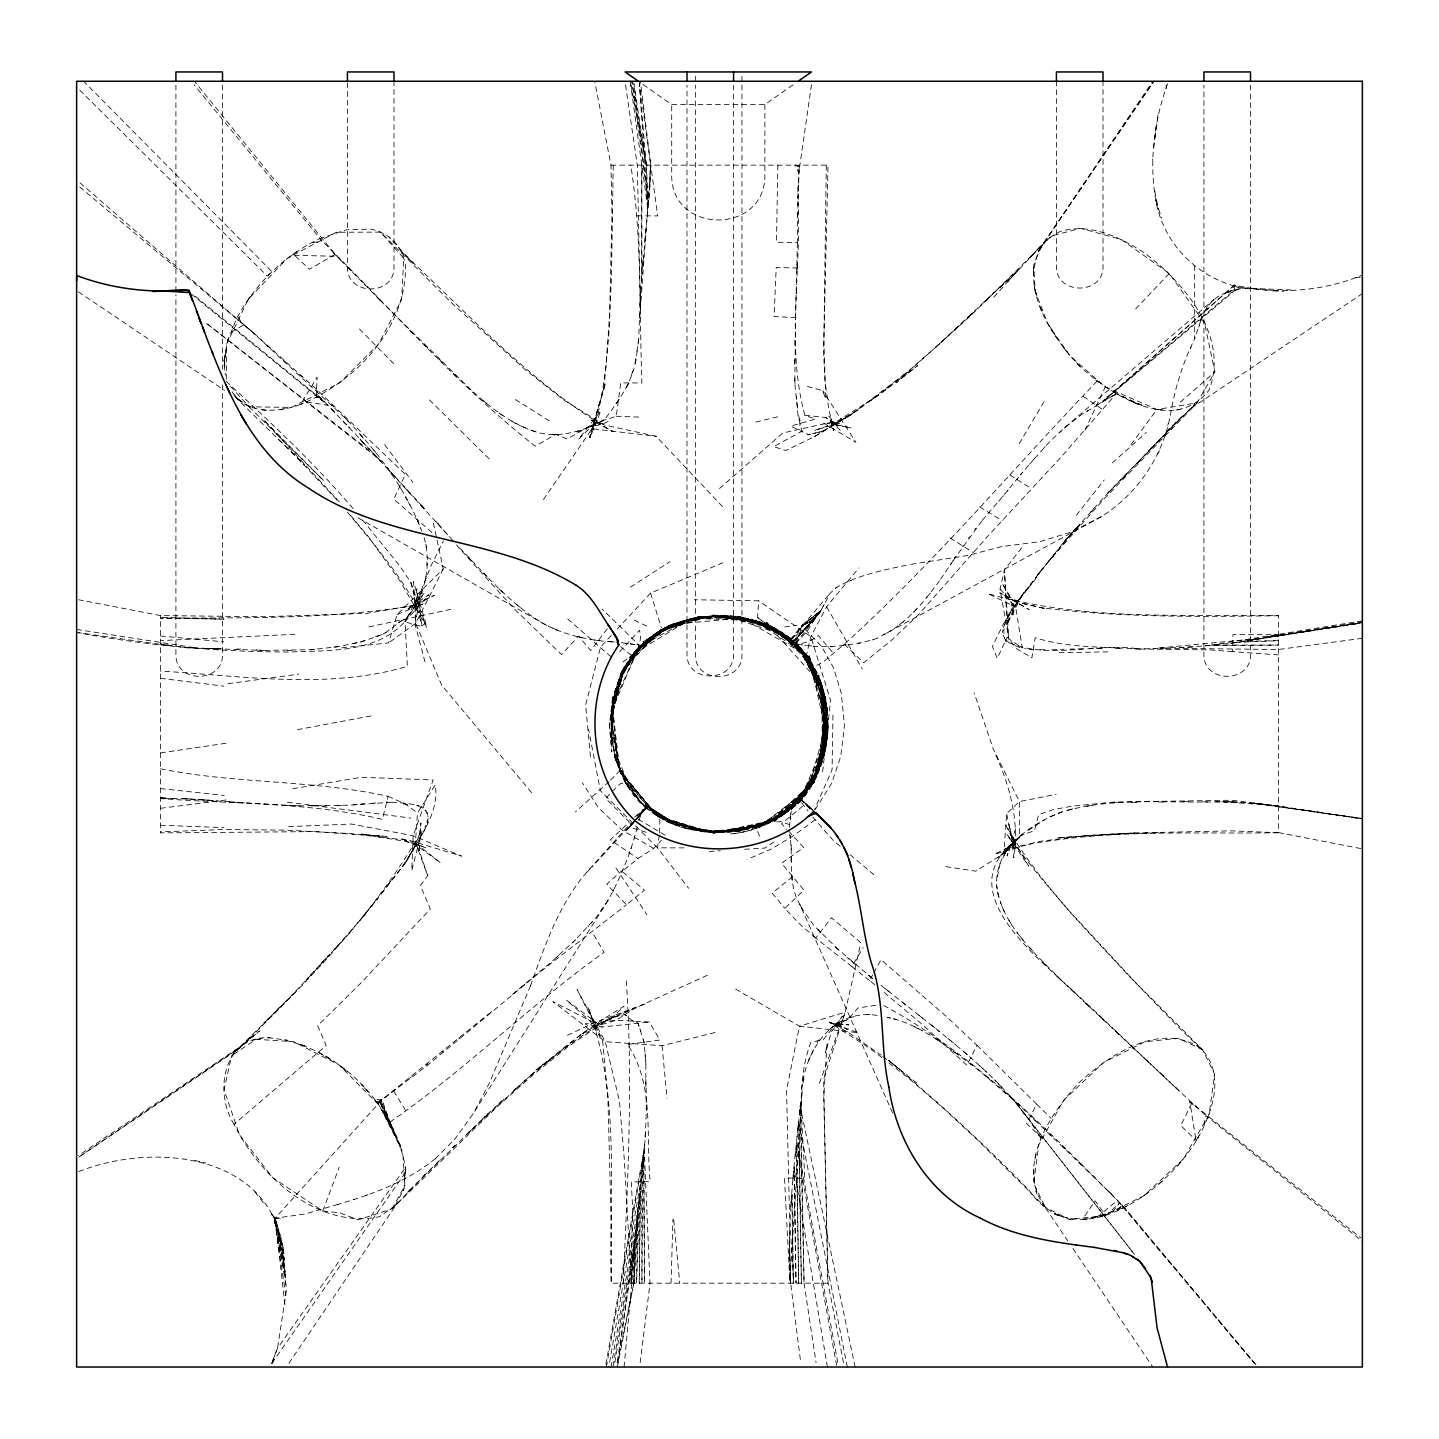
<?xml version="1.0" encoding="UTF-8"?>
<svg xmlns="http://www.w3.org/2000/svg" width="1439" height="1439" viewBox="0 0 1439 1439"><rect width="100%" height="100%" fill="white"/><g stroke="black" fill="none" stroke-linecap="round" stroke-linejoin="round"><path stroke-width="0.75" stroke-dasharray="5 3.75" d="M878.527 394.7L856.061 411.14L822.532 431.25L808.322 434.758L801.955 431.34L798.015 415.475L794.796 382.54L795.623 317.587M797.35 242.579L795.533 320.897M826.292 165.143L823.899 340.683L825.734 399.035L822.712 390.617L804.167 385.598M1194.676 265.603L1194.676 338.705C1183.488 361.477 1175.699 385.598 1171.184 410.565C1164.367 453.933 1138.555 493.289 1101.375 516.637L877.106 638.304C857.446 644.924 830.213 647.892 812.567 646.165M645.823 1079.286C648.144 1128.23 641.974 1177.21 636.524 1225.776M797.35 243.587L797.476 217.199M641.416 280.065L641.794 165.143L641.938 273.644L640.157 299.996M1234.5 285.066L1104.145 400.492L1236.101 289.455L1234.5 285.066L1102.796 401.247L1234.5 289.779L1234.5 285.066C1277.059 294.635 1321.973 291.829 1362.373 275.101M645.805 1086.913L645.841 1061.946L644.024 1042.196L638.053 1023.219L633.016 1021.168L624.832 1014.621L612.456 1017.193L603.517 1021.168L581.014 1034.713L585.691 1031.655M802.243 1090.708L789.867 1280.296L789.309 1253.063M877.196 1015.412C829.673 1007.84 801.091 1056.55 801.307 1098.443C795.461 1151.074 789.076 1203.903 789.292 1256.949M804.851 415.259L826.04 417.544L837.876 425.081L851.043 427.887L826.885 423.246L840.376 423.102L814.618 430.351L833.541 423.947L852.068 414.126L814.15 436.808L785.856 450.497L773.678 446.63L801.433 431.502L790.802 426.106L815.553 419.127L804.851 415.259C785.478 344.155 802.278 269.381 797.818 196.729M424.055 537.502C432.33 565.779 424.577 598.228 404.845 619.795M630.93 1283.192L632.602 1206.799L631.235 1181.869L650.14 1181.671C645.679 1135.875 654.799 1084.646 627.44 1044.462L659.871 1040.055L649.439 1022.014L616.072 1020.287L585.115 1023.974L602.024 1027.032L649.439 1022.014M822.227 748.568L821.975 685.198L796.972 643.647L757.076 620.875L708.851 616.054L659.764 630.84L624.112 667.408L610.945 719.662L620.011 771.394L640.517 803.052L673.488 824.475L722.09 832.803L775.081 819.852L814.132 782.474L827.929 733.206L821.975 685.198L826.562 739.088L810.175 787.043L801.847 795.281L822.227 748.568L822.784 693.814L826.562 739.088L827.929 733.206L810.175 787.043L814.132 782.474L771.628 820.554L760.601 825.608L806.2 790.982L771.628 820.554L711.478 833.415L766.645 822.568L717.917 832.659L721.748 832.408L674.783 824.511L640.355 802.099L618.41 766.178L620.011 771.394L611.467 717.054L624.796 667.408L660.447 631.181L709.697 616.342L762.4 622.457L799.598 647.874L804.095 652.73L766.088 622.08L801.739 650.59L822.406 689.677L796.972 643.647L799.598 647.874L757.076 620.875L759.702 622.008L711.855 615.101L762.4 622.457L801.739 650.59L822.64 697.735L824.313 704.121L808.664 654.079L822.64 697.735M611.107 1367.05L640.157 1194.73L639.24 1283.192L640.481 1190.898M226.247 379.374L226.696 343.993L248.156 299.438L287.188 258.318L336.438 232.237L380.526 232.129L451.738 303.053L525.721 370.093L563.818 400.024L603.984 424.919L656.112 436.269L723.026 507.194M613.23 165.143L611.467 276.72L609.003 332.355L604.02 387.721L589.504 437.654L605.459 383.242L589.504 437.654M797.674 216.965L799.185 165.143M617.313 1367.05L633.844 1283.192L634.365 1244.771L617.241 1362.607M797.674 205.381L797.71 202.593M797.8 198.474L798.249 184.48M797.098 269.363L797.206 262.923M797.476 217.811L797.566 211.371M832.965 715.183L832.084 769.667L814.438 809.851M624.094 1367.05L637.693 1217.772L636.542 1283.192L639.33 1206.224M789.417 1233.619L789.489 1229.715M425.386 1174.296L395.167 1205.648L379.572 1216.675C318.325 1229.608 259.218 1176.059 234.089 1124.237L326.185 1045.451L317.695 1025.719L359.876 984.078L430.333 909.016L420.422 885.561L427.707 875.667L415.421 842.804L417.508 812.855L435.315 784.921C439.686 814.744 417.31 839.567 404.575 864.533L419.9 837.966C442.349 803.897 413.766 803.358 386.012 801.937M794.652 359.48L794.652 365.866M617.475 1362.751L633.844 1283.192L634.815 1240.904L636.56 1225.452M405.258 1172.821L271.593 1363.65L277.493 1348.235L405.528 1167.461L405.456 1170.177L405.51 1167.856C393.8 1101.95 335.161 1043.347 267.564 1037.645C222.811 1037.231 213.997 1093.118 234.089 1124.237M636.991 351.404L638.736 338.777L640.175 299.348L637.315 165.143L624.994 81.268M777.887 165.143L776.448 242.22L797.782 242.579M639.707 318.667L650.752 165.161L640.427 81.268M892.612 1112.905L799.652 904.142C787.241 882.719 793.519 857.77 789.867 834.602M271.593 1363.65L277.493 1348.217L286.325 1291.125L283.123 1247.973L275.479 1218.239L269.92 1212.358M1278.552 654.907L1232.486 651.633L1232.953 634.635L1278.552 634.707M671.06 1283.192L672.93 1218.977M822.622 751.985L825.914 727.504L825.536 702.592L818.143 679.136L825.159 701.602L826.148 726.821L822.622 751.985C814.834 786.144 789.705 816.381 755.475 826.166L753.658 826.795M1166.166 88.66L1166.274 84.973M426.825 565.401L426.951 561.75M816.237 616.827L792.691 642.693L818.449 614.147L793.015 642.514L816.237 616.827L807.063 631.379L795.641 643.485L791.99 642.837L821.039 610.262L830.213 593.174L836.958 586.932M796.451 288.681L796.271 293.628M794.832 340.216L794.868 346.637M1033.778 1168.9L1034.137 1182.264M425.009 661.958L415.295 625.389L416.824 588.767L421.843 625.983L415.295 625.389L405.025 621.558C375.543 653.54 329.027 650.23 289.257 652.011C218.62 651.921 148.361 645.769 78.803 632.89M639.204 81.268L650.752 165.161L649.655 190.685L641.938 273.644M639.959 305.788L640.913 286.487M649.942 184.174L648.485 203.241L631.865 81.268L646.291 165.143L648.485 203.241L633.862 83.48L646.291 165.143L647.568 215.976M623.177 1283.192C627.8 1182.174 633.142 1080.905 626.235 979.851M797.908 192.035L799.131 166.33L794.994 165.143L798.807 172.752L811.974 81.268M316.22 397.236L317.138 377.162L300.697 404.341C278.195 412.975 245.08 414.756 231.553 390.868M631.523 1275.745L631.379 1283.192L624.31 1159.438L619.436 1101.015L605.225 1041.656L577.039 989.474L602.545 1039.875L607.906 1098.569L611.161 1221.081L611.287 1283.192M791.018 861.745L791.378 855.755M405.061 1175.465L405.528 1167.461M643.089 260.675L642.549 267.6M631.253 1282.761L633.844 1283.192L637.693 1217.772M645.535 1131.899L645.176 1137.134M427.707 875.667L419.217 850.359L420.943 823L419.235 835.214L413.263 849.298M633.844 1283.192L638.25 1213.922L612.942 1367.05M284.94 1304.705L275.029 1218.599L270.244 1212.843M610.46 780.136L619.49 771.034L658.091 816.65L713.636 833.199L774.146 822.047L815.697 778.535L825.159 728.53L812.046 669.549L819.223 681.996L823.953 694.479L823.738 757.13L827.263 708.15L823.953 694.479L808.034 656.166L754.953 620.551L741.894 618.068L691.745 618.32L639.006 646.884L612.277 705.955L618.878 769.361L656.238 815.409L706.639 832.12L756.105 827.731L797.943 803.664L823.738 757.13L825.141 748.406L824.997 716.298L812.046 669.549L806.542 654.799L757.58 617.475L758.659 600.818L694.461 599.757M945.909 866.638L975.696 871.189L1003.846 853.399L1006.688 813.611L1019.442 801.559L1056.082 794.364M612.079 709.337L612.564 702.916M995.824 755.115C1010.502 787.529 1019.388 822.245 1013.776 857.86L1011.311 834.044L1008.847 824.133L1014.063 848.596L1011.311 834.044L1016.042 845.592L1005.843 825.177C1038.598 882.197 1085.69 929.036 1129.957 977.063C1153.448 1000.717 1175.735 1025.575 1200.378 1048.024C1226.46 1073.404 1212.304 1113.696 1196.349 1140.623C1165.77 1190.97 1076.75 1258.909 1029.101 1190.287C984.744 1144.419 937.347 1101.501 888.618 1060.327L916.571 1083.009M395.167 1205.648L404.017 1188.938L405.636 1167.928M792.026 640.427L790.964 638.736L792.475 642.819L821.039 610.262L801.991 625.551L790.964 638.736L792.961 642.531M632.638 1261.625L636.092 1229.32M639.851 1198.561L640.157 1194.73M642.729 1164.079L641.938 1283.192L641.776 1175.591L608.823 1367.05M633.088 1256.373L631.199 1279.631L644.51 1144.85L631.829 1271.878M224.322 366.495L225.545 352.375M792.943 1179.332L793.609 1171.616M644.852 241.572L646.021 228.747M643.089 1160.248L643.413 1156.758M798.123 1125.37L797.062 1136.918M790.713 1206.422L791.81 1194.802L793.321 1283.192L792.098 1190.934M795.173 1156.183L795.929 1148.466M1175.483 1087.29L1179.135 1090.852C1139.256 1053.42 1099.27 1016.114 1059.536 978.556C1033.796 952.168 1001.994 924.935 996.759 886.352C994.025 848.129 1030.504 824.061 1061.838 811.974C1109.451 797.818 1159.924 802.656 1208.94 801.991L1231.766 801.685L1262.093 804.131M799.868 425.602L800.138 423.048M820.752 756.698L823.72 735.995L819.924 760.655L824.781 727.666L822.838 697.681L824.781 727.666L818.935 764.828L823.774 740.455L823.144 707.412C827.173 741.355 819.295 777.762 796.972 804.239L812.244 780.154C797.548 811.992 764.469 830.717 730.436 833.99C774.254 829.925 812.046 798.501 823.522 755.997C815.104 786.989 792.907 814.87 761.627 824.745L786.971 811.488L811.434 784.453L793.788 806.038C813.449 785.496 825.302 758.371 827.281 730.077C825.213 769.793 804.365 805.93 767.077 822.227L770.836 821.021L734.214 831.076L764.415 823.989L735.959 830.987L737.937 830.681L703.221 830.663L671.329 821.129L648.018 806.524L630.282 786.324L631.739 789.022L614.939 757.777L611.053 728.026L614.939 757.777L626.145 784.021L645.769 807.873L648.018 806.524L673.254 822.371L702.232 831.796L673.002 822.335L648.018 806.524L645.589 807.837C617.493 783.356 607.672 743.873 612.546 707.826L622.835 672.804L640.949 647.55L664.368 628.034L692.627 619.561L720.687 616.683L718.493 616.755L748.442 619.777C801.109 629.491 832.893 683.453 826.652 734.502L825.86 703.635L826.058 708.636C823.881 672.301 801.811 639.15 767.85 625.174C733.566 611.791 694.228 612.816 661.274 629.527L638.88 646.741L622.116 671.527L613.05 701.279L612.852 728.692L617.115 757.634L616.845 755.835L627.35 781.143L643.952 802.35L664.296 818.179L645.23 804.833C683.327 836.275 740.042 839.71 782.15 814.294C817.208 789.921 831.436 744.79 825.518 703.581M814.24 776.754C847.499 715.183 812.28 626.577 738.783 618.104L765.782 625.731M1232.486 651.633L1209.426 649.852L1140.12 649.043C1096.284 642.082 1046.135 661.095 1005.447 640.931C996.382 614.507 1028.975 592.616 1040.181 571.607M822.64 771.88L830.591 700.361L810.823 636.596L758.659 600.818M827.947 727.307L825.626 697.861L818.719 675.215M828.144 725.562L828.144 725.562C827.209 752.129 818.773 778.013 802.296 799.041C776.574 825.608 739.196 835.106 703.131 831.706L701.405 831.238M799.311 1113.822L800.624 1102.274L804.059 1283.192L816.075 1362.643M1155.823 200.669C1148.79 160.664 1154.294 119.113 1168.504 81.268M1153.808 147.821L1156.344 125.823M1152.405 160.215L1152.531 159.099M249.055 329.171L236.626 318.541C254.991 283.843 284.4 255.602 319.764 238.586C390.94 308.27 456.523 384.663 535.164 446.162L555.76 434.416L567.236 438.931L594.757 423.3L616.27 416.249L620.731 382.918L641.92 382.972C639.15 310.338 642.19 237.165 630.732 165.143M638.232 648.072L638.754 644.942L602.15 609.039M640.157 1362.643L650.032 1283.192L644.186 1148.7L605.441 1367.05M637.981 344.353L638.79 337.967M789.417 827.317C790.569 817.694 789.939 803.771 799.203 798.339M1155.013 137.46L1158.161 113.897M617.925 1362.607L634.365 1244.771M659.314 835.178L657.479 847.823L688.633 888.277M659.62 833.055L659.871 819.546L658.091 816.65L619.49 771.034M824.979 752.111L825.231 750.349M790.317 816.471L790.389 820.068M415.295 625.389L420.35 592.508L431.178 565.491L443.392 540.938M637.081 350.738C635.534 377.576 619.813 399.646 604.11 420.242C582.381 430.998 558.062 439.579 533.725 431.214C508.938 422.796 488.469 405.726 469.276 388.44M614.867 1362.625L634.815 1240.904M803.106 1082.955L804.581 1075.311M425.494 580.187L426.106 576.535M606.377 1367.05L643.449 1156.416L644.636 1283.192L643.845 1152.567M792.601 642.262L820.41 611.575L801.991 625.551L811.83 620.695L820.374 611.611L802.71 625.21L791.918 639.653M226.445 347.429L223.8 362.232L225.365 375.039M634.941 363.437L636.11 357.106M427.005 821.975L427.329 820.23M1204.083 1125.172L1205.882 1115.567L1362.391 1241.281M790.802 813.844L791.306 811.416M800.192 799.077L811.47 808.934L798.897 798.285M792.655 642.262L818.449 614.147M637.315 826.885C630.84 853.039 620.461 878.168 607.276 901.659L473.143 1113.786L454.886 1139.076L446.468 1147.495M292.872 788.734L361.261 777.276L433.139 779.956L413.191 835.753L411.734 870.667L422.023 830.447C373.079 916.535 302.1 987.262 231.607 1055.74L224.088 1089.755L239.432 1134.795L272.655 1177.66L322.714 1211.044L339.766 1212.825L358.149 1219.894L392.002 1208.814L497.246 1106.645L532.682 1075.203L568.117 1046.639L604.092 1022.158L708.672 974.707M859.892 947.024L845.197 1012.121L823.612 1079.322L827.875 1283.192M1000.069 589.037L1015.646 607.042L1022.338 648.09L1008.757 638.862L1000.069 589.037L1004.44 569.88L1022.248 547.198M1034.929 1159.258L1036.062 1154.258M1167.766 425.296L1168.162 423.624M789.813 824.781L781.233 821.615L774.146 822.047L815.697 778.535L824.997 716.298L806.542 654.799L810.823 636.596L826.616 606.736L858.921 567.919M638.79 820.392L643.089 809.438M634.221 838.307L634.581 836.868M160.484 768.822C235.654 783.949 313.378 779.794 388.08 796.325L382.378 819.349C309.979 802.296 234.395 804.131 160.484 798.573M610.945 719.662L624.112 667.408M272.601 1363.327L274.687 1355.88M1200.774 320.735L1194.64 338.795M1200.774 320.735C1204.533 307.784 1214.156 296.11 1227.413 292.333M617.529 684.245L619.31 678.057M1199.46 325.124L1198.867 327.121M1200.953 320.124L1201.457 318.361M636.596 829.242L636.434 829.763M631.289 375.777L633.142 369.607M619.795 651.615L639.6 630.21L640.679 637.387L638.88 646.741L661.221 629.67C621.864 652.604 606.754 700.757 612.259 744.125C609.093 710.38 617.061 676.132 638.448 649.385C659.17 628.501 687.302 617.817 716.406 616.342L690.45 619.561L663.253 629.473L692.627 619.561L666.581 627.98L641.56 645.445L664.368 628.034L639.096 648.072L621.936 674.531L640.949 647.55L622.835 672.804L613.23 705.272L622.511 675.826L636.164 650.32L659.062 631.955L684.712 620.857L659.062 631.955L636.164 650.32L621.09 672.499L613.608 698.994L611.827 727.289L613.302 700.02L612.438 733.26L620.641 773.93M341.637 647.856L388.62 642.891L397.074 614.561L443.266 568.855L433.031 521.404M1002.839 629.868L1002.569 632.458M1015.538 828.648L1007.12 856.025L1010.88 844.657L1020.215 835.861L1034.515 830.591L1038.634 814.636L1053.42 809.599L1071.264 806.308L1113.534 802.027L1231.766 800.228L1278.552 806.002M792.475 641.758L792.134 642.837L802.71 625.21L821.039 610.262M1000.105 863.346L996.633 880.74M227.326 342.5L228.999 337.374M1200.378 1048.024C1159.384 1021.276 1109.757 1054.679 1079.016 1082.776C1050.254 1113.642 1016.168 1164.349 1043.851 1205.558M638.394 647.748L622.242 674.279L636.164 650.32L658.325 632.854L636.164 650.32L631.811 655.518L618.662 645.212M622.835 672.804L613.608 700.325L611.503 730.652L613.734 697.843L613.608 700.325L623.968 671.15M822.748 751.482C813.952 795.317 774.344 827.911 730.239 831.328L728.062 831.67L755.475 826.166L780.478 814.618M530.505 985.823C544.644 946.196 558.674 904.699 586.608 872.358L631.055 822.784M1003.505 627.476L1004.44 624.796M819.421 1083.351L845.197 1012.121L799.472 1026.205L732.775 987.442M1040.307 247.094L1033.634 265.478L1035.235 291.523L1048.294 324.656L1069.879 355.721L1105.242 386.983L1156.884 409.503L1197.122 402.866L1214.876 371.91L1204.605 323.289L1169.331 273.446L1121.161 239.45L1080.563 228.351L1051.531 235.924L971.073 315.303L896.209 382.756L917.704 365.56L878.833 395.131L837.93 420.8L782.888 432.959L717.377 490.357M629.724 851.708L629.113 853.273M322.714 1211.044L339.208 1167.281M810.391 621.504L820.824 610.694L811.128 621.126L802.71 625.21L795.641 643.485L792.745 642.298M530.505 985.823L489.062 1083.729L473.143 1113.786M631.613 847.229L631.019 848.65M792.943 806.002L791.612 809.132M622.781 869.911L606.736 884.212L626.487 904.753L644.474 890.183L622.242 871.44L637.927 858.579L653.666 848.47L661.346 840.304M1190.431 348.76L1191.204 346.925M424.919 827.317L425.818 825.195M661.221 629.67L637.927 648.323L621.09 672.499L637.927 648.323L659.674 630.516M1010.88 844.657C959.237 889.482 1025.126 946.79 1058.564 977.711C1109.109 1023.417 1157.352 1071.785 1207.987 1117.366M420.674 594.577L422.239 591.069M793.429 804.545L794.634 802.62M808.628 1060.273L810.229 1056.73M815.967 813.125L800.246 798.627L811.452 808.916M1084.952 430.297L1105.242 386.983M823.792 753.46L814.528 776.61L800.929 798.483L781.035 814.492L759.756 825.213L736.031 831.04L709.409 831.76L680.359 827.047L709.409 831.76M403.963 1188.884L403.028 1190.826M811.938 1053.222L813.629 1049.715M1191.654 1103.497L1180.807 1125.604L1196.349 1140.623M421.123 835.825L422.149 833.757M873.725 972.944L881.01 959.723L946.107 1016.24L977.009 1045.326L966.954 1065.256L920.043 1022.553L881.603 990.356M443.266 568.855L415.709 623.303L388.62 642.891M1198.813 1135.695L1196.115 1140.947L1189.801 1101.626L1360.646 1237.738M977.009 1045.326L1036.71 1104.217L1026.601 1123.499L1041.494 1137.691M1206.512 308.27L1207.447 306.525M626.469 387.577L629.455 381.947M1007.012 624.148L1004.44 569.88L1008.757 638.862L1007.012 624.148L1021.6 596.483L1045.451 564.933L1104.379 498.631L1197.122 402.866M816.956 775.783L797.368 802.548M608.103 900.13L596.537 916.985L574.719 940.602M874.732 984.726L869.57 980.517L872.682 974.833M1226.658 292.657L1231.478 290.552L1234.266 285.588M1157.658 453.879L1159.492 450.551M632.53 654.241C594.829 706.567 607.258 793.213 668.2 822.299C711.909 841.024 767.329 834.35 801.595 800.03C839.621 754.773 836.473 679.766 792.367 639.6C745.726 603.661 671.078 608.553 632.53 654.241L655.788 634.527L683.759 621.18L711.298 616.054L739.052 617.493L712.179 616.504L682.644 621.504L655.788 634.527L634.635 653.306M392.002 1208.814L404.899 1185.628L402.758 1152.153L379.338 1105.44L338.992 1064.878L293.7 1041.692L255.98 1039.282L231.607 1055.74M1007.12 618.644L1010.88 612.33M1002.929 857.932L1008.955 846.762L1013.524 842.265M1019.226 443.662L1044.894 400.312M869.57 980.517L851.834 966.54L863.166 947.564M801.199 798.069L816.704 772.473L826.292 738.962L820.086 764.253C828.558 739.682 827.425 713.276 821.939 688.202C831.112 723.565 825.302 760.925 806.182 791.99L816.704 772.473L801.199 798.069L779.938 817.694L782.097 815.715M613.032 890.759L613.877 889.356M1022.158 603.301L1046.027 608.751L1022.158 603.301L999.745 592.814L1029.119 609.614L1011.779 599.272L1002.246 583.389L1010.502 598.786L1013.182 616.809L1012.93 603.355L1007.336 624.112L1013.991 608.067L1024.1 591.915L1003.343 624.076L992.424 646.399L997.209 658.414L1007.282 637.063L1016.761 648.809L1031.925 657.839L1035.127 637.693C1069.033 648.449 1105.044 646.615 1140.12 649.043L1192.355 646.902L1230.543 643.359L1362.391 622.565L1261.931 638.143L1153.808 648.503M359.57 921.104L402.38 866.872L413.191 849.783M414.522 847.517L403.19 865.558L376.856 899.519M411.716 852.14L413.011 850.107M635.39 652.317L631.811 655.518L634.023 653.63M815.176 809.563L831.562 783.518L840.79 756.302L844.441 725.742L841.293 693.058L833.433 667.57L821.381 646.093L802.764 626.972L802.872 625.156M247.508 300.805L250.818 295.625M953.194 560.544L983.107 519.281M953.23 560.491L939.541 580.744M954.92 557.936L955.766 556.641M1015.143 605.333L1020.143 598.138M950.711 564.34L951.557 563.063M402.308 866.962L403.837 864.605M1032.087 255.494L1043.959 242.759L1152.783 81.268M962.457 546.55L963.303 545.309M1087.075 1219.355L1082.488 1219.427L1095.025 1200.828L1105.53 1215.146M288.861 1363.345L396.804 1203.885M424.037 593.605L408.118 608.913L428.876 594.703L405.025 621.558L420.35 592.508L424.037 593.605L405.025 621.558L407.363 666.365C327.498 689.983 242.184 675.79 160.484 671.114M1043.959 242.759L1153.862 81.268L1037.789 251.987L1039.983 248.947M543.438 499.531L592.041 428.768L656.112 436.269M817.01 1042.699L819.169 1039.552M631.181 824.565L633.142 822.083M969.382 536.855L968.501 538.078M637.495 817.946L647.73 806.272L591.969 867.051M796.217 800.893L795.353 801.829M615.928 403.711L619.615 398.459M813.952 780.298L816.776 776.305M601.214 910.042L602.204 908.639M810.229 809.096L800.228 798.663L812.585 810.049M939.505 580.798C924.036 601.7 907.074 623.051 883.348 634.905M1130.982 444.687L1156.884 409.503M1014.351 606.305L1039.156 572.974L1075.635 528.419L1052.287 557.091M636.038 819.403L630.21 825.968L632.099 823.414M1046.998 239.468C1013.668 279.652 1049.589 334.585 1079.304 365.83C1110.836 395.149 1173.846 435.28 1208.922 390.239C1229.877 337.014 1184.297 282.422 1143.861 252.545C1119.578 236.967 1090.15 222.919 1060.777 231.211C1042.448 239.486 1031.961 257.419 1017.643 270.712M409.737 614.399L405.025 619.723L400.869 621.072L383.853 633.987L361.351 641.848L337.607 646.723L311.238 649.708L263.823 650.41M607.276 628.789L590.727 650.554L578.532 636.11L561.48 654.529L514.335 608.967L456.433 544.985M1037.321 575.384L1065.328 540.273L1107.67 493.271L1178.253 420.386L1196.744 403.154M633.736 821.975L630.21 825.968L647.73 806.254L626.325 830.735M1025.611 590.799L1031.421 583.191M388.764 883.78L390.706 881.244M1112.473 1212.322L1119.758 1202.806L1107.239 1214.462L1102.148 1215.919M820.41 611.575L795.641 643.485L792.547 642.028L790.964 638.736L791.954 642.837L791.126 638.988M851.834 966.54L815.733 938.048L831.472 917.83L862.627 944.272M243.371 1044.462L259.56 1030.9L234.611 1051.909C284.886 1003.559 333.686 953.302 377.432 898.817M363.743 916.211L365.686 913.765M1076.3 515.378L1104.235 479.942M974.689 529.354L975.624 528.167M998.63 501.33L1021.294 473.881M843.452 1362.643L828.037 1283.192L823.756 1097.076L826.975 1044.372L825.536 1052.557L831.4 1031.817L842.373 1016.33L823.45 1039.372L810.787 1042.412C794.508 1085.977 804.329 1133.033 804.401 1178.199L784.489 1178.091L789.939 1283.192M1062.701 543.654L1065.921 539.625M1213.095 300.445L1213.994 299.438L1065.364 427.095L1050.164 441.143L1033.346 459.922M1020.377 474.996L1022.248 472.747M1016.707 479.529L1017.625 478.378M926.266 597.797L927.31 596.537M1050.002 559.771L1053.258 555.868M814.69 673.308L823.54 702.52L812.226 664.656L822.766 692.699C815.697 656.22 784.939 631.073 750.942 620.263L779.776 632.315L808.61 662.426L812.459 664.872L817.658 665.124L824.079 661.185L844.315 644.168L863.616 662.749L891.299 640.463L918.352 614.831L987.874 536.117L1060.705 457.494L1116.16 393.8L1142.296 405.294M982.243 520.324L998.666 501.294M811.614 645.985L792.943 643.809L789.327 641.488L830.663 592.544M1003.433 495.7L1002.497 496.779M1007.3 491.113L1008.253 489.962M1079.862 524.947L1065.22 540.38M1151.83 447.619L1144.023 456.109M1034.317 458.789L1022.212 472.801M645.949 808.052L647.28 806.613L645.877 807.765L669.765 821.273L669.837 822.55L703.131 831.706M1117.689 1210.163L1121.988 1205.145L1257.848 1367.05M646.201 832.3L629.329 827.119L647.694 806.29L637.495 817.766M1090.33 512.68L1093.73 508.722M1029.676 464.167L1030.612 463.088M834.044 1026.007L848.003 1019.442L857.968 1007.966L877.61 1005.052M306.075 980.013L308.18 977.603M629.329 827.119L633.43 822.406M634.797 820.842L647.532 806.416L645.733 807.891L647.388 806.542L645.733 807.801L626.145 784.021L614.831 755.403M627.278 829.637L636.038 819.618M929.324 594.235L930.403 593.012M630.21 825.968L633.016 822.784M634.419 821.183L647.01 806.829L670.43 822.712L668.847 821.939M587.867 926.896L588.947 925.655M591.195 923.119L592.238 921.931M351.278 930.799L349.173 933.191L350.163 932.112M1177.246 1166.13L1181.491 1161.363M636.991 816.183L642.909 809.581M338.003 1204.371L305.23 1213.958L275.101 1218.221L382.019 1099.702L489.404 1013.344M1097.058 381.155C1012.966 468.826 934.415 562.649 844.315 644.168M1107.67 493.271L1194.964 403.855L1191.024 408.37L1362.391 293.61M1007.948 281.45L1018.021 270.298L935.062 347.95M993.755 297.207L1018.021 270.298M310.32 975.228L328.614 955.334M1044.21 447.655L1045.2 446.558M336.186 947.33L344.856 937.868M1151.074 448.482L1181.455 417.22M609.614 794.184L605.711 798.411L629.419 822.155L610.334 839.8L637.927 858.579M1137.08 463.628L1140.497 459.922M611.215 635.534L600.621 646.956L585.619 704.966L590.602 758.677M617.277 629.005L650.572 593.102L726.425 561.3M321.023 963.428L323.289 961M295.625 992.065L264.668 1022.086M407.669 1192.229L409.737 1190.035L407.579 1192.337M1076.642 528.329L1080.185 524.551M327.57 956.431L329.747 954.129M334.1 949.524L336.276 947.222M1135.641 308.953L1169.331 273.446M820.14 611.971L811.83 620.695L819.582 612.708L812.621 620.011L818.737 613.787M1029.73 257.977L1033.328 254.217M609.021 781.647L575.474 811.902M801.469 799.688L802.692 798.411M1122.564 478.719L1126.197 474.96M263.535 1023.273L265.765 1021.006M1003.846 853.399L1019.478 837.516L1019.442 801.559L993.288 749.017L974.113 692.807M612.223 791.36L619.939 783.985L622.511 783.086L626.145 784.021M985.949 300.373L1018.956 269.309M586.608 872.358L592.742 866.296M435.405 1158.629L446.468 1147.495M423.228 1176.436L441.323 1158.737M1165.986 432.276L1168.756 429.577M409.288 1190.503L489.602 1112.203M998.432 857.86L1009.728 846.546L994.457 854.298L1037.483 841.689L1084.808 835.609L1134.651 832.929L1231.19 830.861L1278.552 832.713L1278.552 615.586C1181.491 614.147 1081.966 621.126 987.712 593.534L1015.646 607.042M656.238 815.409L709.103 831.958L706.639 832.12L761.699 825.536C779.614 814.672 801.649 803.412 811.362 783.571L767.635 823.252M594.757 423.3L578.388 439.471L600.8 410.835L590.17 437.51L598.462 411.518L602.851 388.872L606.089 365.308L609.596 315.267L611.953 214.987L610.963 165.143L594.703 81.268M277.133 1009.728L279.418 1007.48M1166.543 431.898L1178.253 420.386M1179.602 418.929L1183.829 414.972M471.29 1129.903L468.916 1132.223L531.477 1074.663C563.333 1048.635 596.034 1022.248 635.139 1007.966L616.072 1020.287L592.238 1027.302L611.251 1018.326L624.022 1006.239L603.049 1019.28L583.335 1032.68L535.938 1070.022L553.529 1057.017M572.362 942.905L573.477 941.79M1111.43 489.62L1107.706 493.235M575.762 939.577L550.813 962.475L509.712 996.651M436.772 1163.198L439.057 1160.985M916.733 609.057L915.582 610.136M913.207 612.438L914.395 611.287M482.605 1118.787L485.015 1116.484M954.507 330.43L958.266 326.815M634.635 817.136L644.852 808.466M646.183 807.495L647.694 806.29L646.417 807.315M815.733 938.048L799.131 923.46L784.813 908.351L803.915 890.165L781.575 863.202L803.664 847.517L788.32 830.717M969.508 315.878L973.322 312.281L938.93 344.425M248.174 1039.606L250.494 1037.411M984.582 301.668L988.575 297.963M487.245 1114.38L506.222 1097.076M1064.284 428.12L1066.479 426.196M466.578 1134.4L469.114 1132.025M1059.931 432.168L1061.011 431.16M830.249 1028.885L833.055 1026.277M888.96 1063.025L908.081 1077.757L944.11 1108.911L978.448 1140.875L1045.2 1207.195L1068.799 1219.229L1102.4 1216.225L1143.807 1195.827L1183.398 1159.025L1209.084 1114.398L1214.66 1074.231L1202.644 1049.84L1133.878 980.732L1067.001 908.531L1035.432 871.261L1006.616 833.954L1028.579 865.99L1011.131 835.645L1006.688 813.611M1000.123 287.35L1003.954 283.825M939.343 344.029L906.768 372.521L878.366 394.826M623.015 661.922L671.779 624.454L691.745 618.32L754.953 620.551M1112.365 462.89L1146.271 432.473M835.357 588.263C857.842 574.593 884.625 569.934 910.042 564.466M515.468 1088.999L531.459 1074.681M498.955 1103.425L501.366 1101.303M442.169 1052.053L443.338 1051.136M556.425 957.421L558.728 955.388M1180.322 402.218L1214.876 371.91M513.507 1090.69L515.935 1088.568M801.595 800.03L800.624 798.249L782.15 814.294L758.605 825.77L734.232 831.166L759.756 825.213L781.467 814.186L800.929 798.483L799.616 797.602L814.528 776.61L823.881 752.813L815.787 777.006L799.544 798.213L778.103 816.183L798.375 799.257L813.413 775.909L798.465 798.375L798.231 800.192L802.458 806.362L781.557 823.774L786.953 829.512M459.725 1038.095L458.627 1038.994M530.343 1075.688L548.709 1060.885M548.565 1060.993L565.383 1046.765M490.501 1012.426L491.616 1011.509M377.63 1103.119L426.969 1065.741L540.866 971.361L626.487 904.753M781.467 814.186L800.624 798.249M657.371 633.754L632.944 654.061M1158.845 1184.027L1163.755 1179.98M523.382 985.445L524.516 984.51M410.817 582.381L425.045 623.375L421.843 625.983L410.817 582.381L399.844 566.031L362.232 519.641M1065.364 427.095L1082.056 414.288L1116.16 393.8L1094.953 405.942L1096.14 405.15M547.719 1061.64L550.148 1059.662M1097.13 1217.07L1117.509 1200.45L1254.592 1363.596M411.32 1076.912L410.187 1077.793M903.17 375.399L907.254 372.125L854.154 412.274L814.15 436.808M427.977 1063.619L425.818 1065.346M1019.478 837.516L1004.44 849.496C1094.054 828.091 1187.139 834.152 1278.552 832.767M792.583 876.765L772.113 893.079L784.813 908.351M1018.146 837.822L1023.129 833.865M629.167 657.983L671.779 624.454L741.894 618.068L784.075 635.157L796.469 644.654L808.034 656.166L827.263 708.15M392.379 1091.607L394.16 1090.222M1143.843 1195.791L1148.862 1191.87M564.448 1047.574L566.84 1045.703M886.766 388.368L890.903 385.184M580.978 1034.749L564.574 1047.466M241.95 1045.667L243.749 1044.3L78.461 1155.535M899.339 624.67L900.796 623.627M815.104 819.798L793.734 835.573L771.286 849.046L747.381 859.317M874.534 397.794L870.289 400.905M389.897 1122.132C464.959 1070.274 529.786 1005.231 604.11 952.276L591.915 931.663M902.181 622.619L903.548 621.63M1028.363 830.303L1044.372 819.888M435.405 1158.611C407.219 1181.653 372.539 1194.262 338.003 1204.371M643.035 84.487L671.707 104.561L764.882 104.561L793.555 84.487M1087.182 411.068L1088.478 410.205M773.966 841.869L764.954 848.057L742.65 849.424M780.604 816.471L785.892 812.873M858.148 409.629L850.017 414.9M296.668 251.825L291.523 255.189L336.654 256.322L340.467 260.081M398.297 622.907L401.463 620.839M630.354 587.184L669.872 561.714M596.897 1024.496L599.182 1023.309M191.351 294.06L327.894 405.24L305.931 401.949L300.679 404.341C355.829 381.551 406.877 327.966 405.456 265.352A118.124 68.209 -45 0 0 370.722 229.125L346.619 229.772L319.764 238.586M382.792 634.257L386.048 632.279M691.745 618.32L634.527 653.144L639.006 646.884L612.151 709.445L612.277 705.955L619.741 770.135L656.652 814.996M841.941 419.918L833.793 424.541M835.088 424.019L852.068 414.126M334.873 254.559L309.367 269.291L293.052 253.894M231.121 332.139L243.928 324.836M1092.093 1218.221L1122.924 1208.023L1128.158 1205.145M586.644 427.527L602.923 424.145L610.064 420.296M836.563 1024.802L839.764 1023.057M774.578 820.266L776.125 819.439M599.469 422.095L604.83 419.253M408.118 608.913L434.344 595.332L411.824 605.747L366.747 613.356L263.715 616.737L160.484 615.586L78.767 599.775M883.636 634.743L884.931 634.077M806.577 623.465L807.495 622.997M1101.375 516.637L1071.695 531.926L1039.803 541.712L1001.4 546.622L968.159 555.436L910.042 564.466M758.605 825.77L781.035 814.492M801.991 625.551L811.128 621.126M567.488 1035.253L594.199 1022.679L647.748 1002.983M802.71 625.21L807.207 623.141M390.742 1123.985L382.019 1099.702L376.604 1101.914M789.399 641.578L790.946 641.704M587.885 426.987L593.623 424.379M609.111 1018.722L612.708 1017.157M751.895 827.353C842.319 803.304 848.416 659.44 764.864 622.907L786.953 635.966L765.296 623.483L739.664 616.612L712.179 616.504C755.979 611.467 801.325 634.761 816.992 677.121M1049.984 816.758L1061.838 811.974M655.788 634.527L681.69 623.087L710.506 616.234L739.034 618.194L710.506 616.234M1225.776 293.034L1243.188 287.998L1294.956 290.156M1228.24 291.955L1230.687 290.894M397.074 614.561L422.814 604.02C336.312 619.633 248.03 617.547 160.484 618.176L224.016 619.184L160.484 617.403M252.419 1040.577L254.649 1039.713M367.844 1194.694L365.686 1195.449M375.399 636.668L379.069 635.39M576.769 432.006L582.453 430.045M360.739 641.956L364.427 640.697M353.31 1199.748L354.264 1199.407M848.003 1019.442L834.278 1024.028L848.92 1024.838L831.508 1023.201L847.301 1029.371L829.512 1022.032L847.661 1032.105L881.082 1055.093M818.899 432.294L822.964 430.981M851.151 580.529L848.884 581.194M873.761 639.492L872.07 640.013M843.002 645.104L846.132 644.42M757.022 826.67L763.174 824.817M1231.496 290.534L1234.5 289.779M624.832 1014.621L626.415 1015.772M78.785 1171.562C152.552 1142.35 267.834 1152.567 283.105 1247.973M1067.99 810.121L1074.196 808.484M594.199 1022.679L552.918 1001.652L605.225 1041.656L662.066 1045.739L715.831 1032.303M738.261 831.31L744.521 829.781M849.262 1017.715L856.313 1016.204M812.639 433.661L815.679 432.941M755.781 422.077L781.107 416.015M730.239 831.328L757.004 825.41M614.615 1016.851L616.054 1016.528M368.87 626.918L452.44 609.003M1236.101 289.455L1243.188 287.998L1273.299 290.84M353.131 643.539L356.944 642.765M755.475 826.166L732.325 830.861L707.304 831.454M1082.488 1219.427L1107.239 1214.462M312.389 242.813L321.94 240.889L194.103 84.739M280.479 409.485L285.39 408.568M297.405 729.663L373.115 715.543M1230.543 643.359L1360.179 623.375M1234.5 285.552L1240.058 288.645M1247.649 640.589L1249.394 640.301M1362.391 620.821L1211.53 645.068L1278.552 645.068L1205.163 645.751M257.077 1039.336L262.24 1038.49M267.204 1037.699L270.172 1037.915M1362.391 621.864L1268.173 636.847L1278.552 636.218M1360.179 622.925L1243.116 641.326L1278.552 640.643L1236.838 642.406M160.484 752.939L227.686 742.992M1086.823 806.11L1093.19 805.174M1255.204 639.492L1273.893 635.678L1278.552 637.027M621.324 642.693L638.214 644.888M784.741 626.918L796.738 625.263M227.902 683.723L298.862 674.082M1362.391 638.286L1278.552 649.493L1160.248 648.234L1166.669 648M160.484 808.304L225.977 799.994M298.88 805.84L349.443 805.21L392.775 802.135M334.028 647.136L337.877 646.669M372.089 803.376L375.633 802.98M353.257 804.833L357.268 804.401M310.788 649.744L314.673 649.385M360.865 804.023L364.643 803.699M738.837 831.31L740.168 831.202M1175.969 409.935L1180.322 409.611M860.072 643.215L858.328 643.341M1192.355 646.902L1179.53 647.532M866.944 1014.585L870.253 1014.333M1355.196 277.583L1360.592 277.241M709.193 851.456L720.345 850.773M294.851 634.311L160.484 640.625M1051.765 649.816L1064.069 649.205M1134.651 832.929L1056.892 837.894L1108.821 834.188L1159.312 832.677M174.605 798.681L160.484 797.44L163.039 798.591L186.44 798.753L244.414 802.89M1112.365 802.746L1118.787 802.458M1278.552 615.748C1199.622 616.791 1120.082 617.673 1041.674 607.744M288.573 826.634L351.404 824.025L413.191 835.753L461.631 856.133L409.989 840.538L350.019 833.577L287.458 830.195L224.52 829.512L160.484 831.886M1163.863 801.973L1157.406 802.045M552.648 434.47L558.656 434.272M287.44 650.554L291.326 650.446M337.805 805.48L341.691 805.354M830.573 646.795L832.03 646.759M1083.045 648.719L1070.022 649.133M1102.292 648.449L1089.449 648.665M1059.158 652.676L1108.785 651.849M322.264 805.966L326.365 806.002M712.521 832.533L718.96 832.444M1131.648 802.368L1138.087 802.296M827.551 646.866L829.026 646.848M1040.055 649.78L1045.937 649.726M310.572 805.786L318.361 805.876M275.551 1218.239L280.317 1218.221M610.963 165.143L828.037 165.143L823.594 351.979L824.907 380.022L828.522 407.183L833.667 430.675L828.828 415.997L840.106 430.099L826.04 417.544M828.037 1283.192L611.179 1283.192C608.985 1191.456 620.839 1094.288 587.832 1006.796L599.613 1036.26L590.026 1021.06L566.372 1000.051L602.024 1027.032M684.065 847.877L657.479 847.823L600.351 790.641L588.605 729.501M646.291 165.143L639.384 83.48L648.018 209.608L630.192 81.268L646.291 165.143L650.734 165.161M636.973 215.796L657.731 215.904L650.752 165.143M221.228 648.845L205.669 648.467L264.272 650.428M1183.182 801.433L1189.621 801.469M228.873 801.739L295.409 805.786M1115.171 648.359L1121.611 648.413M230.492 386.318L249.055 406.823L291.433 407.399L340.09 382.594L378.655 343.903L401.607 299.654L403.729 258.247L380.526 232.129M184.066 647.514L217.343 648.809L186.207 647.784L160.628 643.952L166.87 645.427M1215.361 801.865L1241.084 802.296M294.977 805.768L299.096 805.84M236.805 649.043L240.691 649.115M797.656 267.996L776.197 267.492L774.11 316.58L796.109 317.605M1202.5 801.829L1208.94 801.991M1134.49 648.845L1140.929 649.025M1228.222 801.631L1234.644 801.847M1068.943 1219.229L1073.404 1219.391M209.554 648.593L213.44 648.755M182.321 798.735L213.332 800.48L197.809 799.508M616.27 416.249L639.456 417.13M804.797 645.697L805.732 645.733M160.484 825.267L224.088 827.641M1221.801 801.757L1273.137 805.372L1362.391 818.683M358.095 517.788L546.802 625.533C568.675 636.254 593.174 641.344 617.475 642.046M609.021 641.668L614.651 641.992M287.188 805.462L291.092 805.642M256.268 649.996L264.039 650.41M267.726 804.509L263.535 804.257M186.171 798.771L190.056 799.005M813.521 646.363L814.672 646.435M416.519 805.318L419.145 805.516M419.217 850.359L415.421 842.804L440.478 862.806L419.846 847.805L401.301 838.415L426.232 847.823L405.043 841.293L361.351 834.098L387.019 836.509L314.422 831.616L160.484 832.893L160.484 615.586M1157.586 409.557L1162.28 409.899M807.297 434.326L809.671 434.488M1273.281 290.84L1283.624 291.595M382.019 1099.702L374.23 1099.09L378.925 1105.134L376.91 1102.004M718.493 616.755L748.442 619.777L722.882 615.784L694.353 618.662L727.271 616.198L756.266 622.403L727.271 616.198L697.699 616.899L668.811 625.407L643.125 641.902L668.811 625.407L699.894 616.342L697.699 616.899L725.022 616.09L722.882 615.784L753.586 621.36L776.574 631.451M638.754 644.942L636.811 644.51M160.484 636.002L223.693 641.794M1362.391 818.467L1253.927 803.214L1360.179 818.611M160.484 788.554L224.286 795.461M1253.927 803.214L1266.734 804.617M1034.155 649.924L1024.586 648.503M287.44 802.171L410.727 818.054M361.351 834.098L363.401 834.35M262.168 409.791L266.413 410.313M160.484 678.291L223.926 686.187M630.534 643.809L634.797 644.69M76.609 632.387L170.737 645.895L160.484 643.863M625.138 643.395L628.159 643.845M1273.137 805.372L1362.391 818.935M76.609 629.455L197.88 648.18M594.469 639.959L599.901 640.895M407.974 804.761L402.254 803.628M320.789 397.973L316.454 397.128L324.351 401.607L194.427 295.571M1278.552 832.605L1362.391 848.866M582.597 637.567L576.427 636.308M1254.97 1363.614L1124.237 1207.501L1110.764 1193.417L1019.298 1105.08L979.761 1071.156L955.298 1052.629C934.684 1037.465 912.686 1022.284 887.09 1017.319M194.769 1160.464L205.777 1163.054M794.994 165.143L799.095 166.87M893.511 1018.83L896.659 1019.585M687.105 828.63L693.346 830.141M887.233 1017.355L890.381 1018.128M284.67 1039.498L287.728 1040.289M819.726 679.802L821.615 683.759L810.193 661.652L792.152 640.499L771.952 627.62L774.434 628.807L746.157 619.058C774.65 625.228 799.742 642.945 814.078 668.451L798.357 647.586L779.776 632.315L802.674 654.529L782.636 634.995L760.152 622.961L765.53 624.652L730.31 615.856C755.871 616.737 774.614 634.167 797.026 642.891C805.031 644.618 812.262 640.121 818.377 635.516L833.631 653.666M1136.954 403.783L1142.062 405.24M743.693 619.31L769.505 627.026L792.152 640.499L790.874 638.574M658.091 816.65L713.636 833.199L761.699 825.536L756.105 827.731L803.268 796.181L797.943 803.664L825.141 748.406L823.953 694.479L796.469 644.654L819.223 681.996L825.159 728.53L808.142 789.579L825.141 748.406L819.223 681.996L769.181 626.379L727.738 616.288L712.179 614.939L769.181 626.379L784.075 635.157L727.738 616.288L741.894 618.068L808.034 656.166M1019.981 647.586L1012.966 644.834M1243.188 287.998C1199.281 279.796 1163.683 244.792 1155.841 200.669L1161.579 217.973M602.923 424.145L590.871 420.062L613.248 431.736C532.286 385.184 469.492 314.565 401.481 251.789L413.371 263.427L389.016 237.039M163.38 798.591L160.484 797.44M300.175 1044.228L306.435 1046.405L303.287 1045.2M530.739 429.955L535.794 431.772M798.609 644.798L797.638 644.438M1057.629 1215.343L1054.175 1213.671L1065.166 1217.934M520.594 425.872L525.667 427.887M1054.175 1213.671L1061.406 1216.639M250.224 406.823L235.582 397.812M914.161 1026.691L922.471 1030.864M388.08 796.325L404.647 803.646L417.508 812.855M659.835 816.668L685.054 827.911M1131.953 401.427L1137.188 403.891L1110.998 390.383M753.586 621.36L782.636 634.995M552.684 628.052L558.494 630.786M634.311 620.119L647.928 626.649M1202.644 1049.84L1178.487 1038.239L1144.85 1041.8L1103.461 1062.558L1063.565 1100.385L1038.688 1144.94L1033.67 1183.344L1045.2 1207.195M632.638 1020.791L634.095 1021.528M790.856 641.65L791.936 642.765M1009.584 643.107L1004.908 639.186M653.666 848.47L621.612 829.727L598.3 807.531L582.399 782.834M638.268 819.295L665.645 835.483M823.594 423.066L855.953 442.367L822.712 390.617M511.744 421.051L516.169 423.678M319.17 1052.79L331.743 1060.273M663.271 819.187L668.775 822.496M979.599 506.924L1002.317 520.684M645.589 807.837L669.837 822.55M546.802 625.533C522.609 612.079 502.535 592.688 483.342 573.01M935.638 1038.886L940.764 1042.25M515.378 399.502L551.874 422.454M950.028 537.916L973.501 552.756M883.762 1005.519C976.811 1055.668 1050.668 1133.105 1124.237 1207.501L1124.183 1207.519M1009.782 474.888L1031.745 488.81M790.731 641.182L785.838 638.035L802.674 654.529M1083.189 396.409L1102.85 409.683M78.461 291.865L224.484 390.329M328.632 1058.097L325.682 1056.064M502.931 415.691L498.865 412.903M953.194 1051.118L958.14 1054.679M1095.565 379.878L1100.637 383.529M341.025 1066.821L347.267 1071.497M236.122 397.488L240.601 400.869M970.174 1063.565L972.584 1065.382M757.58 617.475L806.542 654.799M882.809 1056.37L899.897 1069.465M882.017 1057.683L869.84 1048.312L829.44 1022.427L858.364 1032.68L799.472 1026.205L786.539 1090.096L789.579 1217.178L793.788 1283.192M880.938 985.337L922.309 1017.931C955.424 1044.192 988.809 1070.814 1016.186 1103.245L1134.436 1254.394M516.475 604.488L521.602 608.499M918.712 1015.107L922.957 1018.452M453.519 541.226L378.061 458.322L205.741 322.732L374.464 454.526L342.158 420.17M237.435 398.567L233.963 394.448M885.345 988.773L889.572 992.101M344.137 1068.997L347.123 1071.371M931.069 1024.856L939.487 1031.547M902.109 1002.066L906.3 1005.375M872.538 978.52L833.181 945.171M482.838 400.33L486.796 403.496M431.952 532.466L393.782 499.117L405.312 474.384L316.76 389.483L253.372 332.751L76.609 184.336M947.599 1038.221L955.712 1044.894M868.472 975.174L872.718 978.664M855.665 964.706L847.013 957.511M421.357 806.254L422.49 807.189M779.776 632.315L800.839 650.068M839.998 846.132L833.235 840.43L811.794 815.895M850.107 854.676L873.743 874.588M963.68 1051.567L971.613 1058.438M986.83 1076.966L989.187 1078.962M567.686 618.95L613.266 658.756M251.285 331.042L344.982 417.922C377.144 450.749 405.42 488.199 421.915 531.423M79.972 182.825L236.572 318.631L227.65 340.701L223.782 362.16L224.664 357.304L224.844 370.776M1003.253 1091.068L1005.591 1093.118M380.382 300.589L471.542 390.419M1017.247 1103.299L1019.585 1105.35M838.559 949.902L813.467 925.043L801.415 907.541M467.783 387.109L469.042 388.242M285.821 362.394L283.483 360.29M499.207 588.947L503.47 592.814M234.809 396.642L293.646 454.148L337.553 500.448M1100.547 1017.103L1104.343 1020.575M299.942 374.985L302.244 377.09M1160.284 1072.99L1164.241 1076.678M226.121 381.245C270.496 422.221 314.889 463.592 354.03 509.676M267.186 345.666L269.471 347.77M979.311 1065.472L986.956 1072.523M1145.048 1059.014L1148.862 1062.54M1189.801 1101.626L1193.597 1105.152M253.804 333.2L241.482 322.768L237.903 316.454M1078.926 1162.01L1081.301 1164.295M456.936 377.054L453.195 373.421M1063.043 1147.135L1065.328 1149.275M1115.531 1031.008L1119.218 1034.497M315.825 389.825L318.091 391.966M1049.337 1134.202L1051.621 1136.36M1071.533 989.636L1075.131 993.054M1085.456 1003.307L1089.089 1006.742M1133.752 1048.491L1129.921 1044.84M1056.82 975.966L1060.417 979.401M489.08 458.753L427.527 398.045M1092.669 1175.375L1094.953 1177.57M364.229 1087.272L361.423 1084.574L369.229 1093.19M249.055 406.823L323.559 480.572L263.499 419.63L339.046 501.671M278.518 439.417L304.726 464.941M424.289 344.802L427.905 348.328M1035.612 1121.035L1033.238 1118.715M1036.71 1104.217L1051.172 1118.409M340.323 259.919L365.254 285.048M344.982 417.922L349.245 422.311M79.793 90.189L267.366 276.09L271.935 271.629L83.642 81.268M331.636 404.791L333.83 406.985M438.751 358.851L442.367 362.448M347.644 267.15L351.314 270.82M409.827 330.43L413.461 334.046M359.426 328.955L393.998 363.923M380.202 300.409L362.322 282.062M487.281 576.949L457.188 545.219M332.967 252.562L336.654 256.322L194.391 81.268M376.982 297.1L380.651 300.841M318.882 396.013L349.335 427.779L348.4 426.771M1076.552 362.718L1081.013 367.305M1042.951 962.115L1046.351 965.623M468.215 557.163L471.992 561.12M1111.34 1194.082L1108.426 1191.006M421.105 505.035L424.685 508.884L385.382 466.254M1001.832 1087.434L994.565 1079.736M810.121 808.988L800.3 798.627M378.241 458.501L360.11 439.327L363.707 443.176M421.249 505.197L423.588 507.661M817.64 929.378L821.759 933.749M425.386 809.995L426.25 810.912M1009.189 1095.133L1012.822 1098.982M406.769 489.854L410.367 493.721M378.061 458.322L381.641 462.207M363.312 438.283L359.228 433.697M392.433 473.881L396.013 477.856M438.985 524.767L435.405 520.792L449.598 537.089M1029.73 947.582L1033.076 951.449M1045.344 1206.745L1042.897 1203.975L1067.882 1241.03M642.657 804.041L646.92 808.862M1063.853 348.256L1068.044 353.095M1023.255 940.297L1017.157 932.49M347.285 511.978C376.191 546.856 406.553 581.518 425.045 623.375M350.343 515.126L368.69 537.017L400.042 581.014L427.059 627.764L413.515 581.572L415.709 623.303L441.593 685.072L531.8 792.889M373.834 450.191L375.867 452.619M1038.886 1133.896L1041.134 1138.789L1029.587 1120.423L1015.268 1102.094M1022.805 1111.771L1026.187 1116.034M801.595 430.549L802.89 432.186M1016.186 1103.245L1134.562 1254.538M254.883 1191.816L264.236 1203.777M801.649 802.692L807.981 810.93M384.627 444.669L412.849 482.335M796.145 644.618L798.357 647.586M626.577 784.021L630.174 789.292M387.523 467.657L389.285 470.247M1072.864 1248.44L1152.801 1367.05M615.928 867.951L646.938 914.664M1056.784 337.967L1047.412 322.39M390.976 472.819L392.667 475.41M393.728 1091.014L405.96 1111.016M1008.973 920.187L1011.527 924.504M800.102 420.566L797.926 413.641M389.052 1120.819L380.921 1100.547L393.638 1130.352L384.986 1114.541L379.824 1101.411L397.991 1139.886L380.939 1108.264L400.636 1146.199L382.972 1111.412L392.127 1127.025M399.376 486.112L400.923 488.792M826.616 606.736L862.285 668.955M808.088 656.274L808.97 657.821M408.496 502.481L410.043 505.233M382.972 1111.412L395.095 1133.518L379.824 1101.411L401.337 1149.239M1003.235 635.247L1004.152 637.225M405.438 496.941L406.931 499.711M804.437 654.421L804.887 655.285L787.978 637.837L765.71 624.94C806.038 641.11 829.583 684.982 825.914 727.504L825.536 702.592M799.652 904.142L802.584 909.79M615.766 760.116L628.321 785.946L614.939 757.777M650.482 171.493L650.032 170.575L649.906 184.66M1004.044 911.517L1000.213 901.893M757.616 831.526L760.871 838.883M1040.001 306.651L1042.214 311.849M416.968 519.227L420.728 528.203M1035.648 1190.539L1037.051 1194.19M426.933 812.172L427.383 813.377M637.891 1023.165L638.88 1025.791M399.448 1143.07L400.636 1146.199M640.841 1031.673L639.851 1028.687M818.575 674.963L819.151 676.636M1121.988 1205.145L1122.924 1208.023M650.572 593.102L661.382 627.854M618.033 761.681L618.896 764.721M789.399 1237.504L790.623 1283.192L789.849 1279.973M790.479 838.469L789.867 834.782M1037.015 296.416L1034.263 286.271L1035.522 291.29M281.432 1242.648L275.047 1218.239L284.778 1266.032L279.778 1237.342L274.615 1218.221L285.156 1272.238L278.123 1232.054L284.4 1259.88L281.432 1242.648L284.023 1253.765M643.341 1039.875L644.078 1042.771M425.782 544.23L426.592 547.575M998.432 896.929L996.759 886.1M855.144 1367.05L800.102 1106.123L804.059 1283.192M847.319 1367.05L798.519 1121.521L801.379 1283.192L798.915 1117.671M614.993 754.108L616.234 760.404M1154.798 190.793L1158.395 209.536M837.768 1362.661L796.684 1140.767L798.681 1283.192L796.307 1144.617L836.922 1367.05M825.41 697.124L825.716 698.868M285.929 1284.775L274.201 1218.221L285.552 1278.498L278.123 1232.054M827.407 1367.05L793.968 1167.766L796.001 1283.192L794.328 1163.899M274.831 1221.549L286.145 1297.708M816.543 677.967L823.54 711.55L824.331 732.037M797.602 408.154L796.487 396.642M789.777 1276.411L800.732 1362.625M792.152 879.913L791.504 873.869M427.815 815.589L427.959 816.74M645.032 1053.33L645.374 1056.874M662.066 1045.739L667.012 1098.209M673.776 1220.038L679.766 1283.192M791.522 849.945L791.036 844.171M611.269 728.656L611.755 735.041M646.183 1098.479L646.363 1102.346M1033.436 267.636L1033.616 272.277M794.778 378.565L794.994 384.861M645.715 1060.417L645.841 1064.087M789.381 1241.389L790.623 1283.192M646.633 1106.195L646.723 1110.063M1250.509 85.171L1250.509 653.828C1251.786 683.777 1202.644 683.777 1203.921 653.828L1203.921 85.171M1103.011 80.746L1103.011 265.549C1104.379 295.535 1055.057 295.535 1056.424 265.549L1056.424 80.746M764.882 104.561L764.882 174.461C766.088 235.115 670.484 235.115 671.707 174.461L671.707 104.561M741.948 76.357L741.948 82.976M741.948 85.171L741.948 654.043C743.226 683.993 694.102 683.993 695.361 654.043L695.361 85.171M733.566 85.171L733.566 653.468C734.825 683.435 685.701 683.435 686.979 653.468L686.979 85.171M695.361 76.357L695.361 82.976M393.998 80.782L393.998 266.395C395.365 296.398 346.062 296.398 347.429 266.395L347.429 80.782M222.505 85.171L222.505 369.517M222.505 384.95L222.505 653.846C223.782 683.813 174.659 683.813 175.918 653.846L175.918 294.563M175.918 85.171L175.918 292.369M824.187 604.344A53.693 53.693 0 0 1 823.36 606.035M612.456 698.059L609.488 725.508L611.845 751.985L609.417 725.058L612.96 697.393L622.368 670.07L612.456 698.059M792.511 641.884L792.547 642.028M800.893 800.534L801.307 799.706L800.911 800.516M453.771 1146.325L452.583 1147.513L454.886 1145.282L453.771 1146.325M236.338 1050.344L235.079 1051.513L238.712 1048.204L78.443 1157.352L236.338 1050.344M647.01 806.829L645.661 807.819L647.01 806.829M806.254 655.77L787.978 637.837L806.955 656.832L806.254 655.77M333.632 411.104L331.456 408.892L335.017 412.579L333.632 411.104M817.244 682.859L805.049 658.756L818.935 687.266L817.244 682.859"/><path stroke-width="1.5" d="M76.627 280.659L76.627 276.9M821.525 818.395L815.086 812.387L813.053 812.082C766.789 857.356 686.961 861.17 636.02 821.561C588.011 777.546 581.95 698.023 618.662 645.212L616.629 637.873L607.816 624.256L611.197 629.473M798.915 80.728L811.47 71.95L625.12 71.95L637.657 80.728M807.333 816.776L815.967 813.125L820.284 817.19M76.627 275.497C112.422 289.113 150.951 293.34 188.869 290.048L204.572 332.103M153.02 291.595L183.976 289.635L189.229 291.326L192.484 300.877M163.47 290.948L189.624 292.639A53.279 53.279 0 0 0 191.153 297.261M979.887 1217.88C1009.566 1233.96 1043.221 1240.49 1076.354 1245.005M1076.174 1244.987L1093.892 1247.325M1093.874 1247.307L1121.629 1252.47M1121.629 1252.452L1123.985 1253.099M1128.194 1254.25L1123.841 1253.063L1130.334 1255.24L1139.706 1261.122L1151.164 1277.976L1157.046 1327.693L1167.533 1367.032M1114.362 1250.401L1116.952 1251.157M980.103 1217.97C928.803 1194.91 896.731 1141.829 888.924 1087.38M813.071 812.082L817.856 814.816M202.449 326.725C225.168 387.073 250.548 452.925 308.288 487.947C388.494 542.737 494.135 535.362 576.355 585.385M1132.205 1256.409L1134.094 1257.614M1136.037 1258.819L1139.706 1261.14L1145.588 1268.64M576.355 585.385C591.339 595.009 599.2 611.521 608.823 625.875M822.856 819.708C839.746 834.908 850.071 855.899 853.813 878.132C861.242 906.084 863.292 935.062 871.314 962.853C885.669 1002.911 879.679 1046.279 888.924 1087.38M827.965 824.961L815.967 813.125L831.184 828.432M835.699 834.008L838.343 837.84M612.402 631.235L617.961 640.373L618.662 645.212L617.385 639.096L614.597 634.563M839.585 839.8L842.211 843.938M613.572 632.962L615.55 636.128M240.835 414.738L246.411 424.163M225.887 384.699L229.682 392.829M201.388 324.027L198.708 317.192L200.471 321.724M212.091 351.584L213.116 354.282M1149.887 1275.62L1152.333 1282.113M196.424 311.076L197.934 315.123M848.794 859.209L851.186 867.375M854.928 883.582L852.643 872.556M1250.509 80.764L1250.509 71.95L1203.921 71.95L1203.921 80.764M1103.011 80.746L1103.011 71.95L1056.424 71.95L1056.424 80.746M733.566 71.95L733.566 80.764M686.979 71.95L686.979 80.764M393.998 80.782L393.998 71.95L347.429 71.95L347.429 80.782M222.505 80.764L222.505 71.95L175.918 71.95L175.918 80.764M843.704 846.869A183.203 183.203 0 0 1 847.859 855.593M1362.373 81.268L76.627 81.268L76.627 1367.032L1362.373 1367.032L1362.373 81.268"/></g></svg>
